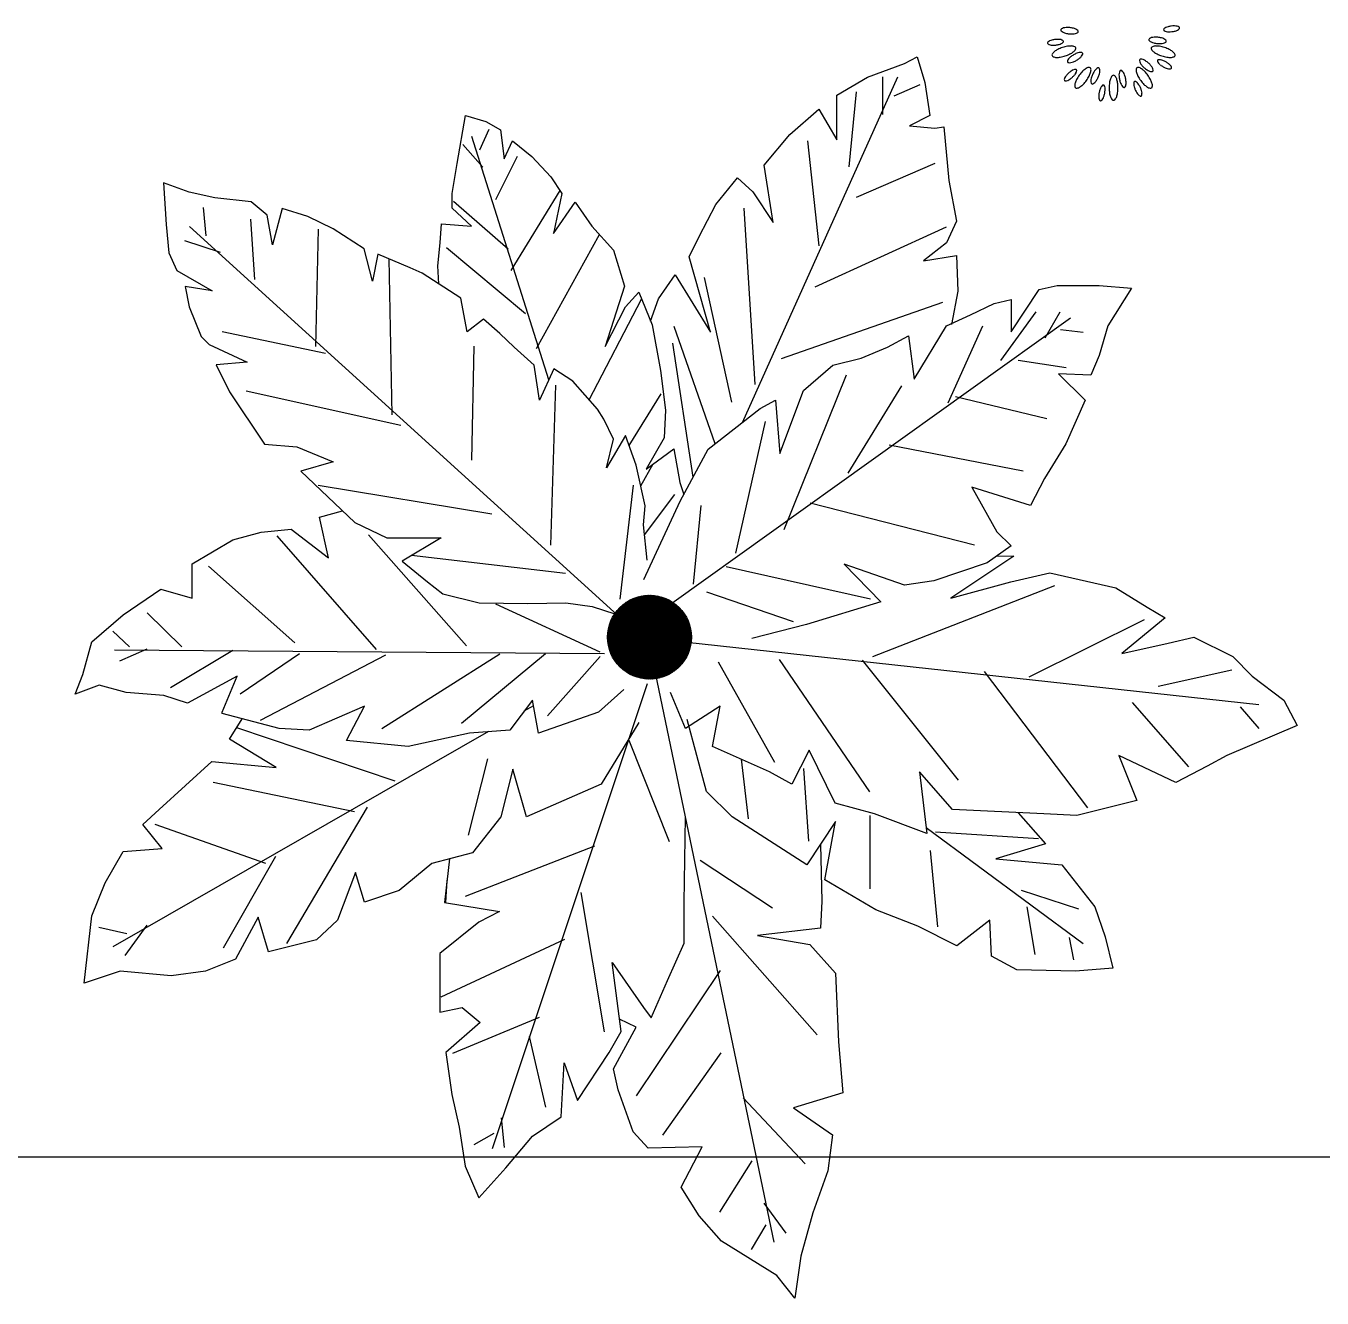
# Model space of a CAD drawing. Header units: millimetres. Extents: x 14385 to 129787, y 107826 to 186798.
# Drawn here: x 40601 to 43612, y 121920 to 124874 of the extents above; entities that cross this region are included whole.
import ezdxf

# ---------------------------------------------------------------- set-up
doc = ezdxf.new("R2010")
doc.units = ezdxf.units.MM
doc.header["$LTSCALE"] = 1000
doc.layers.add('FF-PLANTS', color=86, linetype='Continuous')

# ---------------------------------------------------------------- blocks, each defined once
blk = doc.blocks.new('A$C55C778ED')
at = {"color": 8}
for centre, radius, start, end in [((-176.7, -874.5), 2.95, 124.7883, 174.3357), ((-169.5, -884.9), 15.6, 103.7879, 124.7883), ((-165.6, -901), 32.2, 92.6586, 103.7879), ((-164.4, -926.2), 57.5, 84.3357, 92.6586), ((-164.4, -926.2), 57.5, 76.0129, 84.3357), ((-158.3, -901.7), 32.2, 64.8836, 76.0129), ((-151.2, -886.7), 15.6, 43.8832, 64.8836), ((61.9, -873.7), 2.69, 136.903, 186.4505), ((70.4, -881.6), 14.2, 115.9026, 136.903), ((77, -895.2), 29.4, 104.7733, 115.9026), ((82.9, -917.6), 52.5, 96.4505, 104.7733), ((82.9, -917.6), 52.5, 88.1276, 96.4505), ((83.7, -894.5), 29.4, 76.9983, 88.1276), ((87.1, -879.7), 14.2, 55.9979, 76.9983), ((85.1, -862.2), 14.2, 295.9026, 316.903), ((93.5, -870.1), 2.69, 6.4505, 55.9979), ((93.5, -870.1), 2.69, 316.903, 6.4505), ((-207.8, -904.8), 2.69, 136.903, 186.4505), ((-199.4, -912.7), 14.2, 115.9026, 136.903), ((-192.8, -926.3), 29.4, 104.7733, 115.9026), ((-186.9, -948.7), 52.5, 96.4505, 104.7733), ((-186.9, -948.7), 52.5, 88.1276, 96.4505), ((-186.1, -925.6), 29.4, 76.9983, 88.1276), ((-176.7, -874.5), 2.95, 174.3357, 223.8832), ((-182.7, -910.8), 14.2, 55.9979, 76.9983), ((-167.6, -865.7), 15.6, 223.8832, 244.8836), ((-184.7, -893.3), 14.2, 295.9026, 316.903), ((-176.2, -901.2), 2.69, 6.4505, 55.9979), ((-176.2, -901.2), 2.69, 316.903, 6.4505), ((-160.6, -850.7), 32.2, 244.8836, 256.0129), ((-154.5, -826.2), 57.5, 256.0129, 264.3357), ((-154.5, -826.2), 57.5, 264.3357, 272.6586), ((-153.3, -851.4), 32.2, 272.6586, 283.7879), ((-149.3, -867.6), 15.6, 283.7879, 304.7883), ((-142.1, -877.9), 2.95, 304.7883, 354.3357), ((-142.1, -877.9), 2.95, 354.3357, 43.8832), ((27.8, -897), 2.95, 124.7883, 174.3357), ((27.8, -897), 2.95, 174.3357, 223.8832), ((36.9, -888.2), 15.6, 223.8832, 244.8836), ((35, -907.4), 15.6, 103.7879, 124.7883), ((44, -873.2), 32.2, 244.8836, 256.0129), ((39, -923.5), 32.2, 92.6586, 103.7879), ((40.2, -948.7), 57.5, 84.3357, 92.6586), ((40.2, -948.7), 57.5, 76.0129, 84.3357), ((46.3, -924.2), 32.2, 64.8836, 76.0129), ((55.2, -890.1), 15.6, 283.7879, 304.7883), ((61.9, -873.7), 2.69, 186.4505, 235.9979), ((53.3, -909.2), 15.6, 43.8832, 64.8836), ((68.4, -864.1), 14.2, 235.9979, 256.9983), ((62.4, -900.4), 2.95, 304.7883, 354.3357), ((62.4, -900.4), 2.95, 354.3357, 43.8832), ((71.8, -849.3), 29.4, 256.9983, 268.1276), ((72.6, -826.2), 52.5, 268.1276, 276.4505), ((72.6, -826.2), 52.5, 276.4505, 284.7733), ((78.5, -848.6), 29.4, 284.7733, 295.9026), ((-207.8, -904.8), 2.69, 186.4505, 235.9979), ((-201.4, -895.2), 14.2, 235.9979, 256.9983), ((-198, -880.4), 29.4, 256.9983, 268.1276), ((-196.1, -932.6), 4.21, 148.4526, 198), ((-180.7, -942.1), 22.3, 127.4522, 148.4526), ((-197.2, -857.3), 52.5, 268.1276, 276.4505), ((-166.3, -960.9), 46, 116.3229, 127.4522), ((-197.2, -857.3), 52.5, 276.4505, 284.7733), ((-150.3, -993.3), 82.1, 108, 116.3229), ((-191.3, -879.7), 29.4, 284.7733, 295.9026), ((-150.3, -993.3), 82.1, 99.6771, 108), ((-194.7, -856.6), 82.1, 288, 296.3229), ((-156.4, -957.7), 46, 88.5478, 99.6771), ((-178.7, -889), 46, 296.3229, 307.4522), ((-121.1, -981.9), 57.5, 120.3357, 128.6586), ((-155.8, -933.9), 22.3, 67.5474, 88.5478), ((-164.3, -907.8), 22.3, 307.4522, 328.4526), ((-121.1, -981.9), 57.5, 112.0129, 120.3357), ((-148.9, -917.3), 4.21, 18, 67.5474), ((-148.9, -917.3), 4.21, 328.4526, 18), ((-130.6, -958.4), 32.2, 100.8836, 112.0129), ((-133.7, -942.1), 15.6, 79.8832, 100.8836), ((-143.4, -925.5), 15.6, 319.7879, 340.7883), ((-131.5, -929.7), 2.95, 30.3357, 79.8832), ((-131.5, -929.7), 2.95, 340.7883, 30.3357), ((34.6, -917.3), 4.21, 162, 211.5474), ((34.6, -917.3), 4.21, 112.4526, 162), ((50, -907.8), 22.3, 211.5474, 232.5478), ((41.5, -933.9), 22.3, 91.4522, 112.4526), ((50.1, -848.7), 57.5, 256.0129, 264.3357), ((64.4, -889), 46, 232.5478, 243.6771), ((42.1, -957.7), 46, 80.3229, 91.4522), ((80.4, -856.6), 82.1, 243.6771, 252), ((50.1, -848.7), 57.5, 264.3357, 272.6586), ((36, -993.3), 82.1, 72, 80.3229), ((51.3, -873.9), 32.2, 272.6586, 283.7879), ((36, -993.3), 82.1, 63.6771, 72), ((52, -960.9), 46, 52.5478, 63.6771), ((66.5, -942.1), 22.3, 31.5474, 52.5478), ((81.8, -932.6), 4.21, 342, 31.5474), ((-196.1, -932.6), 4.21, 198, 247.5474), ((-189.2, -915.9), 22.3, 247.5474, 268.5478), ((-188.6, -892.2), 46, 268.5478, 279.6771), ((-194.7, -856.6), 82.1, 279.6771, 288), ((-161.5, -947.3), 2.95, 160.7883, 210.3357), ((-149.6, -951.4), 15.6, 139.7879, 160.7883), ((-161.5, -947.3), 2.95, 210.3357, 259.8832), ((-159.3, -934.8), 15.6, 259.8832, 280.8836), ((-136.9, -962.1), 32.2, 128.6586, 139.7879), ((-162.4, -918.5), 32.2, 280.8836, 292.0129), ((-171.9, -895.1), 57.5, 292.0129, 300.3357), ((-171.9, -895.1), 57.5, 300.3357, 308.6586), ((-156.1, -914.8), 32.2, 308.6586, 319.7879), ((-109.6, -983), 22.3, 103.5474, 124.5478), ((-113.8, -965.5), 4.21, 54, 103.5474), ((-113.8, -965.5), 4.21, 4.4526, 54), ((-87, -976.7), 15.6, 115.8832, 136.8836), ((-92.5, -965.3), 2.95, 66.3357, 115.8832), ((-92.5, -965.3), 2.95, 16.7883, 66.3357), ((-0.4, -965.5), 4.21, 126, 175.5474), ((-0.4, -965.5), 4.21, 76.4526, 126), ((-4.7, -983), 22.3, 55.4522, 76.4526), ((6, -945.1), 2.95, 138.3357, 187.8832), ((18.5, -943.4), 15.6, 187.8832, 208.8836), ((6, -945.1), 2.95, 88.7883, 138.3357), ((33, -935.4), 32.2, 208.8836, 220.0129), ((5.7, -957.8), 15.6, 67.7879, 88.7883), ((52.4, -919.1), 57.5, 220.0129, 228.3357), ((-0.5, -973.1), 32.2, 56.6586, 67.7879), ((52.4, -919.1), 57.5, 228.3357, 236.6586), ((-14.4, -994.2), 57.5, 48.3357, 56.6586), ((-14.4, -994.2), 57.5, 40.0129, 48.3357), ((4.9, -978), 32.2, 28.8836, 40.0129), ((19.5, -970), 15.6, 7.8832, 28.8836), ((47.3, -946.3), 2.69, 150.4505, 199.9979), ((58.2, -942.4), 14.2, 199.9979, 220.9983), ((47.3, -946.3), 2.69, 100.903, 150.4505), ((49.5, -957.7), 14.2, 79.9026, 100.903), ((69.6, -932.4), 29.4, 220.9983, 232.1276), ((83.8, -914.2), 52.5, 232.1276, 240.4505), ((46.8, -972.6), 29.4, 68.7733, 79.9026), ((80.4, -856.6), 82.1, 252, 260.3229), ((38.5, -994.2), 52.5, 60.4505, 68.7733), ((83.8, -914.2), 52.5, 240.4505, 248.7733), ((38.5, -994.2), 52.5, 52.1276, 60.4505), ((75.4, -935.7), 29.4, 248.7733, 259.9026), ((74.3, -892.2), 46, 260.3229, 271.4522), ((52.6, -975.9), 29.4, 40.9983, 52.1276), ((64.1, -966), 14.2, 19.9979, 40.9983), ((74.9, -915.9), 22.3, 271.4522, 292.4526), ((74.9, -962), 2.69, 280.903, 330.4505), ((74.9, -962), 2.69, 330.4505, 19.9979), ((81.8, -932.6), 4.21, 292.4526, 342), ((-157.4, -991.5), 14.2, 151.9026, 172.903), ((-168.9, -990.1), 2.69, 172.903, 222.4505), ((-168.9, -990.1), 2.69, 222.4505, 271.9979), ((-144, -998.6), 29.4, 140.7733, 151.9026), ((-169.3, -978.5), 14.2, 271.9979, 292.9983), ((-126.1, -1013.3), 52.5, 132.4505, 140.7733), ((-175.2, -964.5), 29.4, 292.9983, 304.1276), ((-126.1, -1013.3), 52.5, 124.1276, 132.4505), ((-188.2, -945.4), 52.5, 304.1276, 312.4505), ((-139.1, -994.1), 29.4, 112.9983, 124.1276), ((-188.2, -945.4), 52.5, 312.4505, 320.7733), ((-145, -980.1), 14.2, 91.9979, 112.9983), ((-170.2, -960), 29.4, 320.7733, 331.9026), ((-102.3, -1011), 46, 152.3229, 163.4522), ((-145.4, -968.6), 2.69, 42.4505, 91.9979), ((-156.9, -967.2), 14.2, 331.9026, 352.903), ((-145.4, -968.6), 2.69, 352.903, 42.4505), ((-70.3, -1027.8), 82.1, 144, 152.3229), ((-70.3, -1027.8), 82.1, 135.6771, 144), ((-96.2, -1002.6), 46, 124.5478, 135.6771), ((-186.5, -943.4), 82.1, 315.6771, 324), ((-186.5, -943.4), 82.1, 324, 332.3229), ((-154.6, -960.1), 46, 332.3229, 343.4522), ((-131.8, -966.9), 22.3, 343.4522, 4.4526), ((-77.8, -994.8), 32.2, 164.6586, 175.7879), ((-94.3, -993.5), 15.6, 175.7879, 196.7883), ((-53.4, -1001.4), 57.5, 156.3357, 164.6586), ((-53.4, -1001.4), 57.5, 148.0129, 156.3357), ((-74.8, -988), 32.2, 136.8836, 148.0129), ((-124.1, -974.5), 32.2, 316.8836, 328.0129), ((-145.5, -961.1), 57.5, 328.0129, 336.3357), ((-145.5, -961.1), 57.5, 336.3357, 344.6586), ((-121.1, -967.8), 32.2, 344.6586, 355.7879), ((-104.6, -969), 15.6, 355.7879, 16.7883), ((-21.1, -1003.5), 46, 160.5478, 171.6771), ((-43.4, -995.6), 22.3, 139.5474, 160.5478), ((-57.1, -983.9), 4.21, 90, 139.5474), ((-57.1, -983.9), 4.21, 40.4526, 90), ((-70.9, -995.6), 22.3, 19.4522, 40.4526), ((-93.2, -1003.5), 46, 8.3229, 19.4522), ((-12.3, -979.2), 32.2, 172.8836, 184.0129), ((12.9, -977.5), 57.5, 184.0129, 192.3357), ((-28.8, -977.2), 15.6, 151.8832, 172.8836), ((12.9, -977.5), 57.5, 192.3357, 200.6586), ((-39.9, -971.2), 2.95, 102.3357, 151.8832), ((-39.9, -971.2), 2.95, 52.7883, 102.3357), ((-47.6, -981.3), 15.6, 31.7879, 52.7883), ((-61.7, -990), 32.2, 20.6586, 31.7879), ((-85.4, -999), 57.5, 12.3357, 20.6586), ((-85.4, -999), 57.5, 4.0129, 12.3357), ((17.5, -966.9), 22.3, 175.5474, 196.5478), ((40.3, -960.1), 46, 196.5478, 207.6771), ((72.3, -943.4), 82.1, 207.6771, 216), ((72.3, -943.4), 82.1, 216, 224.3229), ((-18.1, -1002.6), 46, 44.3229, 55.4522), ((-44, -1027.8), 82.1, 36, 44.3229), ((38.5, -940.2), 32.2, 236.6586, 247.7879), ((-44, -1027.8), 82.1, 27.6771, 36), ((32.2, -955.6), 15.6, 247.7879, 268.7883), ((-12, -1011), 46, 16.5478, 27.6771), ((32, -968.2), 2.95, 268.7883, 318.3357), ((32, -968.2), 2.95, 318.3357, 7.8832), ((72.8, -950.7), 14.2, 259.9026, 280.903), ((-125, -1004.3), 22.3, 163.4522, 184.4526), ((-143, -1005.7), 4.21, 184.4526, 234), ((-143, -1005.7), 4.21, 234, 283.5474), ((-147.3, -988.1), 22.3, 283.5474, 304.5478), ((-160.7, -968.6), 46, 304.5478, 315.6771), ((-106.4, -997.2), 2.95, 196.7883, 246.3357), ((-106.4, -997.2), 2.95, 246.3357, 295.8832), ((-111.9, -985.8), 15.6, 295.8832, 316.8836), ((-39, -1029.8), 52.5, 168.4505, 176.7733), ((-39, -1029.8), 52.5, 160.1276, 168.4505), ((-60.7, -1021.9), 29.4, 148.9983, 160.1276), ((-73.7, -1014.1), 14.2, 127.9979, 148.9983), ((-80.9, -1005), 2.69, 78.4505, 127.9979), ((-80.9, -1005), 2.69, 28.903, 78.4505), ((-129.1, -1011.4), 52.5, 340.1276, 348.4505), ((-91, -1010.6), 14.2, 7.9026, 28.903), ((-129.1, -1011.4), 52.5, 348.4505, 356.7733), ((-106, -1012.7), 29.4, 356.7733, 7.9026), ((14.7, -1008.8), 82.1, 171.6771, 180), ((14.7, -1008.8), 82.1, 180, 188.3229), ((-21.1, -1014), 46, 188.3229, 199.4522), ((-93.2, -1014), 46, 340.5478, 351.6771), ((-129, -1008.8), 82.1, 0, 8.3229), ((-129, -1008.8), 82.1, 351.6771, 0), ((-10.8, -986.4), 32.2, 200.6586, 211.7879), ((-24.9, -995.1), 15.6, 211.7879, 232.7883), ((-32.5, -1005.2), 2.95, 232.7883, 282.3357), ((-32.5, -1005.2), 2.95, 282.3357, 331.8832), ((-43.7, -999.2), 15.6, 331.8832, 352.8836), ((-60.1, -997.2), 32.2, 352.8836, 4.0129), ((3.9, -999.7), 14.2, 163.9979, 184.9983), ((19, -998.3), 29.4, 184.9983, 196.1276), ((-7.2, -996.5), 2.69, 114.4505, 163.9979), ((41.2, -991.9), 52.5, 196.1276, 204.4505), ((-7.2, -996.5), 2.69, 64.903, 114.4505), ((41.2, -991.9), 52.5, 204.4505, 212.7733), ((-12.1, -1006.9), 14.2, 43.9026, 64.903), ((21.7, -1004.4), 29.4, 212.7733, 223.9026), ((-23.1, -1017.5), 29.4, 32.7733, 43.9026), ((-42.5, -1030), 52.5, 24.4505, 32.7733), ((-42.5, -1030), 52.5, 16.1276, 24.4505), ((-20.3, -1023.5), 29.4, 4.9983, 16.1276), ((-5.2, -1022.2), 14.2, 343.9979, 4.9983), ((46.4, -968.6), 46, 224.3229, 235.4522), ((33, -988.1), 22.3, 235.4522, 256.4526), ((28.7, -1005.7), 4.21, 256.4526, 306), ((28.7, -1005.7), 4.21, 306, 355.5474), ((10.8, -1004.3), 22.3, 355.5474, 16.5478), ((-62.1, -1028.5), 29.4, 176.7733, 187.9026), ((-77.1, -1030.5), 14.2, 187.9026, 208.903), ((-87.2, -1036.1), 2.69, 208.903, 258.4505), ((-87.2, -1036.1), 2.69, 258.4505, 307.9979), ((-94.3, -1027), 14.2, 307.9979, 328.9983), ((-107.3, -1019.2), 29.4, 328.9983, 340.1276), ((-43.4, -1021.9), 22.3, 199.4522, 220.4526), ((-57.1, -1033.6), 4.21, 220.4526, 270), ((-57.1, -1033.6), 4.21, 270, 319.5474), ((-70.9, -1021.9), 22.3, 319.5474, 340.5478), ((10.8, -1014.9), 14.2, 223.9026, 244.903), ((5.9, -1025.4), 2.69, 244.903, 294.4505), ((5.9, -1025.4), 2.69, 294.4505, 343.9979)]:
    blk.add_arc(centre, radius, start, end, dxfattribs=at)
blk = doc.blocks.new('*X457')
at = {"color": 0}
for p, q in [((-66.0861, -112.7145), (-65.9668, -112.5952)), ((-66.0861, -112.7128), (-65.9686, -112.5952)), ((-66.0861, -112.711), (-65.9704, -112.5952)), ((-66.0861, -112.7092), (-65.9721, -112.5952)), ((-66.0861, -112.7162), (-65.9651, -112.5953)), ((-66.0861, -112.7074), (-65.974, -112.5953)), ((-66.086, -112.7179), (-65.9634, -112.5953)), ((-66.086, -112.7055), (-65.9758, -112.5954)), ((-66.0859, -112.7196), (-65.9618, -112.5954)), ((-66.0858, -112.7036), (-65.9777, -112.5955)), ((-66.0858, -112.7212), (-65.9601, -112.5956)), ((-66.0857, -112.7017), (-65.9796, -112.5957)), ((-66.0856, -112.7229), (-65.9585, -112.5957)), ((-66.0855, -112.6997), (-65.9816, -112.5958)), ((-66.0855, -112.7245), (-65.9569, -112.5959)), ((-66.0853, -112.7261), (-65.9553, -112.596)), ((-66.0853, -112.6978), (-65.9836, -112.5961)), ((-66.0851, -112.7276), (-65.9537, -112.5962)), ((-66.085, -112.6957), (-65.9856, -112.5963)), ((-66.0849, -112.7292), (-65.9522, -112.5965)), ((-66.0847, -112.6936), (-65.9877, -112.5967)), ((-66.0846, -112.7307), (-65.9506, -112.5967)), ((-66.0844, -112.7322), (-65.9491, -112.597)), ((-66.0843, -112.6915), (-65.9898, -112.597)), ((-66.0841, -112.7337), (-65.9476, -112.5972)), ((-66.0839, -112.6893), (-65.992, -112.5974)), ((-66.0838, -112.7352), (-65.9461, -112.5975)), ((-66.0835, -112.7367), (-65.9447, -112.5978)), ((-66.0835, -112.6871), (-65.9943, -112.5979)), ((-66.0832, -112.7381), (-65.9432, -112.5981)), ((-66.0829, -112.6848), (-65.9965, -112.5984)), ((-66.0829, -112.7395), (-65.9418, -112.5985)), ((-66.0825, -112.741), (-65.9404, -112.5988)), ((-66.0823, -112.6824), (-65.9989, -112.599)), ((-66.0821, -112.7424), (-65.939, -112.5992)), ((-66.0818, -112.7437), (-65.9376, -112.5996)), ((-66.0817, -112.68), (-66.0013, -112.5997)), ((-66.0814, -112.7451), (-65.9362, -112.6)), ((-66.081, -112.7465), (-65.9349, -112.6004)), ((-66.0809, -112.6775), (-66.0039, -112.6004)), ((-66.0805, -112.7478), (-65.9335, -112.6008)), ((-66.0801, -112.7491), (-65.9322, -112.6013)), ((-66.0801, -112.6749), (-66.0065, -112.6013)), ((-66.0796, -112.7505), (-65.9309, -112.6017)), ((-66.0792, -112.7518), (-65.9296, -112.6022)), ((-66.0791, -112.6722), (-66.0092, -112.6022)), ((-66.0787, -112.7531), (-65.9283, -112.6026)), ((-66.0782, -112.7543), (-65.927, -112.6031)), ((-66.0781, -112.6693), (-66.012, -112.6033)), ((-66.0777, -112.7556), (-65.9257, -112.6036)), ((-66.0772, -112.7569), (-65.9245, -112.6041)), ((-66.0768, -112.6663), (-66.015, -112.6045)), ((-66.0767, -112.7581), (-65.9232, -112.6047)), ((-66.0761, -112.7593), (-65.922, -112.6052)), ((-66.0756, -112.7606), (-65.9208, -112.6058)), ((-66.0754, -112.6632), (-66.0182, -112.6059)), ((-66.075, -112.7618), (-65.9196, -112.6063)), ((-66.0745, -112.763), (-65.9184, -112.6069)), ((-66.0739, -112.7641), (-65.9172, -112.6075)), ((-66.0738, -112.6598), (-66.0216, -112.6075)), ((-66.0733, -112.7653), (-65.916, -112.6081)), ((-66.0727, -112.7665), (-65.9149, -112.6087)), ((-66.0721, -112.7676), (-65.9137, -112.6093)), ((-66.0719, -112.6561), (-66.0253, -112.6095)), ((-66.0714, -112.7688), (-65.9126, -112.6099)), ((-66.0708, -112.7699), (-65.9114, -112.6105)), ((-66.0702, -112.771), (-65.9103, -112.6112)), ((-66.0695, -112.7721), (-65.9092, -112.6118)), ((-66.0695, -112.6519), (-66.0294, -112.6118)), ((-66.0688, -112.7732), (-65.9081, -112.6125)), ((-66.0682, -112.7743), (-65.907, -112.6132)), ((-66.0675, -112.7754), (-65.9059, -112.6139)), ((-66.0668, -112.7765), (-65.9049, -112.6146)), ((-66.0664, -112.6471), (-66.0342, -112.6149)), ((-66.0661, -112.7775), (-65.9038, -112.6153)), ((-66.0653, -112.7786), (-65.9028, -112.616)), ((-66.0646, -112.7796), (-65.9017, -112.6167)), ((-66.0639, -112.7807), (-65.9007, -112.6175)), ((-66.0631, -112.7817), (-65.8997, -112.6182)), ((-66.0624, -112.7827), (-65.8987, -112.619)), ((-66.062, -112.6409), (-66.0405, -112.6194)), ((-66.0616, -112.7837), (-65.8977, -112.6197)), ((-66.0608, -112.7847), (-65.8967, -112.6205)), ((-66.06, -112.7857), (-65.8957, -112.6213)), ((-66.0592, -112.7866), (-65.8947, -112.6221)), ((-66.0584, -112.7876), (-65.8938, -112.6229)), ((-66.0576, -112.7885), (-65.8928, -112.6237)), ((-66.0568, -112.7895), (-65.8919, -112.6246)), ((-66.056, -112.7904), (-65.8909, -112.6254)), ((-66.0551, -112.7913), (-65.89, -112.6262)), ((-66.0543, -112.7923), (-65.8891, -112.6271)), ((-66.0534, -112.7932), (-65.8882, -112.628)), ((-66.0525, -112.7941), (-65.8873, -112.6288)), ((-66.0516, -112.7949), (-65.8864, -112.6297)), ((-66.0508, -112.7958), (-65.8855, -112.6306)), ((-66.0499, -112.7967), (-65.8847, -112.6315)), ((-66.0489, -112.7975), (-65.8838, -112.6324)), ((-66.048, -112.7984), (-65.883, -112.6333)), ((-66.0471, -112.7992), (-65.8821, -112.6343)), ((-66.0462, -112.8001), (-65.8813, -112.6352)), ((-66.0452, -112.8009), (-65.8805, -112.6361)), ((-66.0442, -112.8017), (-65.8797, -112.6371)), ((-66.0433, -112.8025), (-65.8789, -112.6381)), ((-66.0423, -112.8033), (-65.8781, -112.6391)), ((-66.0413, -112.8041), (-65.8773, -112.64)), ((-66.0403, -112.8048), (-65.8765, -112.641)), ((-66.0393, -112.8056), (-65.8758, -112.642)), ((-66.0383, -112.8063), (-65.875, -112.6431)), ((-66.0373, -112.8071), (-65.8743, -112.6441)), ((-66.0362, -112.8078), (-65.8735, -112.6451)), ((-66.0352, -112.8085), (-65.8728, -112.6462)), ((-66.0341, -112.8092), (-65.8721, -112.6472)), ((-66.0331, -112.8099), (-65.8714, -112.6483)), ((-66.032, -112.8106), (-65.8707, -112.6494)), ((-66.0309, -112.8113), (-65.87, -112.6504)), ((-66.0298, -112.812), (-65.8694, -112.6515)), ((-66.0287, -112.8127), (-65.8687, -112.6526)), ((-66.0276, -112.8133), (-65.868, -112.6538)), ((-66.0265, -112.8139), (-65.8674, -112.6549)), ((-66.0253, -112.8146), (-65.8668, -112.656)), ((-66.0242, -112.8152), (-65.8662, -112.6572)), ((-66.023, -112.8158), (-65.8655, -112.6583)), ((-66.0218, -112.8164), (-65.865, -112.6595)), ((-66.0207, -112.817), (-65.8644, -112.6607)), ((-66.0195, -112.8176), (-65.8638, -112.6619)), ((-66.0183, -112.8181), (-65.8632, -112.6631)), ((-66.017, -112.8187), (-65.8627, -112.6643)), ((-66.0158, -112.8192), (-65.8621, -112.6655)), ((-66.0146, -112.8197), (-65.8616, -112.6668)), ((-66.0133, -112.8203), (-65.8611, -112.668)), ((-66.0121, -112.8208), (-65.8606, -112.6693)), ((-66.0108, -112.8213), (-65.8601, -112.6706)), ((-66.0095, -112.8217), (-65.8596, -112.6718)), ((-66.0082, -112.8222), (-65.8591, -112.6731)), ((-66.0069, -112.8227), (-65.8587, -112.6745)), ((-66.0056, -112.8231), (-65.8582, -112.6758)), ((-66.0042, -112.8235), (-65.8578, -112.6771)), ((-66.0029, -112.8239), (-65.8574, -112.6785)), ((-66.0015, -112.8244), (-65.857, -112.6798)), ((-66.0001, -112.8247), (-65.8566, -112.6812)), ((-65.9987, -112.8251), (-65.8562, -112.6826)), ((-65.9973, -112.8255), (-65.8559, -112.684)), ((-65.9959, -112.8258), (-65.8555, -112.6855)), ((-65.9945, -112.8261), (-65.8552, -112.6869)), ((-65.993, -112.8264), (-65.8549, -112.6884)), ((-65.9915, -112.8267), (-65.8546, -112.6898)), ((-65.99, -112.827), (-65.8543, -112.6913)), ((-65.9885, -112.8273), (-65.8541, -112.6928)), ((-65.987, -112.8275), (-65.8538, -112.6943)), ((-65.9855, -112.8278), (-65.8536, -112.6959)), ((-65.9839, -112.828), (-65.8534, -112.6974)), ((-65.9823, -112.8281), (-65.8532, -112.699)), ((-65.9807, -112.8283), (-65.853, -112.7006)), ((-65.9791, -112.8285), (-65.8529, -112.7022)), ((-65.9775, -112.8286), (-65.8528, -112.7039)), ((-65.9758, -112.8287), (-65.8527, -112.7056)), ((-65.9741, -112.8288), (-65.8526, -112.7072)), ((-65.9724, -112.8288), (-65.8525, -112.7089)), ((-65.9707, -112.8289), (-65.8525, -112.7107)), ((-65.9689, -112.8289), (-65.8525, -112.7124)), ((-65.9671, -112.8289), (-65.8525, -112.7142)), ((-65.9653, -112.8288), (-65.8525, -112.716)), ((-65.9635, -112.8287), (-65.8526, -112.7179)), ((-65.9616, -112.8286), (-65.8527, -112.7198)), ((-65.9597, -112.8285), (-65.8529, -112.7217)), ((-65.9577, -112.8283), (-65.8531, -112.7236)), ((-65.9557, -112.8281), (-65.8533, -112.7256)), ((-65.9537, -112.8278), (-65.8535, -112.7276)), ((-65.9517, -112.8275), (-65.8538, -112.7297)), ((-65.9495, -112.8272), (-65.8542, -112.7318)), ((-65.9474, -112.8268), (-65.8546, -112.734)), ((-65.9452, -112.8264), (-65.855, -112.7362)), ((-65.9429, -112.8258), (-65.8555, -112.7384)), ((-65.9406, -112.8253), (-65.8561, -112.7408)), ((-65.9382, -112.8246), (-65.8567, -112.7432)), ((-65.9357, -112.8239), (-65.8574, -112.7457)), ((-65.9331, -112.8231), (-65.8582, -112.7482)), ((-65.9304, -112.8222), (-65.8591, -112.7509)), ((-65.9276, -112.8212), (-65.8602, -112.7537)), ((-65.9247, -112.82), (-65.8613, -112.7567)), ((-65.9216, -112.8187), (-65.8627, -112.7598)), ((-65.9183, -112.8171), (-65.8642, -112.7631)), ((-65.9147, -112.8153), (-65.866, -112.7667)), ((-65.9107, -112.8131), (-65.8682, -112.7706)), ((-65.9062, -112.8104), (-65.871, -112.7752)), ((-65.9006, -112.8065), (-65.8748, -112.7807)), ((-65.8915, -112.7992), (-65.8822, -112.7899))]:
    blk.add_line(p, q, dxfattribs=at)
blk = doc.blocks.new('T1')
at = {"color": 0, "linetype": 'ByBlock'}
for p, q in [((5141.6, 224), (5322.2, 625.4)), ((5304.7, 581.8), (5304.7, 625.4)), ((5265.5, 520.9), (5274.3, 608)), ((5317.8, 603.6), (5348.3, 616.7)), ((4836.5, 540.8), (4847.7, 564.8)), ((4840.3, 520.8), (4817.1, 546.8)), ((4916.9, 273.6), (4827.5, 556.1)), ((5230.7, 429.4), (5217.6, 551.4)), ((4855.4, 483), (4880.5, 533.4)), ((5274.3, 486), (5365.7, 525.2)), ((4873, 400.5), (4930.1, 493.6)), ((4518.7, 440.8), (4515.7, 473.8)), ((4869.5, 425.4), (4806, 480.8)), ((5156.6, 268.3), (5143.6, 473)), ((4575.5, 390.2), (4570.8, 460.4)), ((5026.2, -26.4), (4499.3, 451.6)), ((4646.3, 312.3), (4649.4, 448.7)), ((4902.4, 310.1), (4975.8, 442.4)), ((5226.3, 381.5), (5378.8, 451.2)), ((4535.3, 421.6), (4493.9, 435.1)), ((4889.9, 350.2), (4798, 427)), ((4735, 233), (4731.2, 414.1)), ((4963.6, 250.5), (5024.6, 367.5)), ((5187.1, 298.4), (5374.4, 363.7)), ((5441.7, 296.1), (5482.8, 352.8)), ((5493.4, 322.5), (5510.9, 352.6)), ((5059.9, 14.5), (5522.9, 345.5)), ((5109.9, 199.2), (5062.5, 335.6)), ((5380.8, 246.9), (5420.9, 336.5)), ((5511.2, 332.2), (5537.5, 329)), ((4657.4, 304.1), (4537.4, 329.3)), ((5084.5, 160.6), (5060.8, 316.2)), ((5462, 296.4), (5517.7, 288.1)), ((5190.3, 99.8), (5262.6, 279.4)), ((4744.8, 220.7), (4565.4, 260.7)), ((4919.3, 81.6), (4924.8, 267.6)), ((5010, 197.3), (5047.5, 257.5)), ((5264.7, 165.3), (5326.8, 266.8)), ((5389.1, 254.2), (5495.2, 228.7)), ((5133.9, 72.2), (5168.5, 225.4)), ((5312.1, 198.2), (5467.9, 168)), ((5023.7, 150.5), (5038.1, 176.1)), ((4850.5, 117.6), (4648.9, 151.1)), ((4999.7, 18.8), (5015.2, 151.2)), ((5027.9, 93.7), (5063.2, 140.7)), ((5084.8, 36.3), (5093.7, 127.9)), ((5220.4, 130.7), (5411.2, 82)), ((4716.5, -39.5), (4601.3, 92.5)), ((4821.3, -35.2), (4707.4, 93.6)), ((4936.1, 48.6), (4757.4, 69.6)), ((4621.8, -31.7), (4521.6, 57.4)), ((5122.8, 56.8), (5290.6, 19.5)), ((5293.2, -47.7), (5504.5, 34.7)), ((5099.8, 27.6), (5200.7, -7)), ((4490.5, -36.3), (4450.3, 3.1)), ((4976.5, -42.5), (4855.4, 13.1)), ((5474.8, -71.2), (5608.9, -4.7)), ((4429.7, -36.4), (4410.3, -18.3)), ((5034.5, -26.4), (5741.7, -103.5)), ((4981.5, -44.6), (4412.3, -40.3)), ((4449.8, -39), (4418, -53)), ((4549.6, -40.7), (4477.3, -84)), ((4627.4, -44.5), (4558.3, -91.3)), ((4859.8, -44.9), (4723, -131.8)), ((4912.8, -44.4), (4815.3, -125.4)), ((5032.9, -31.3), (5178.1, -727.8)), ((4727.1, -46.2), (4581.5, -121.8)), ((4976.4, -47.7), (4915.4, -116.5)), ((5113.7, -54), (5178.9, -170.3)), ((5184.4, -51), (5289.3, -204.7)), ((5280.8, -51.8), (5392.3, -191.1)), ((5422.5, -65.2), (5542.5, -223.2)), ((5624.8, -82), (5710.3, -63.3)), ((5031.2, -79.4), (4851.2, -619.4)), ((4899, -105), (4887.9, -111.3)), ((5594.4, -101), (5659.9, -175.9)), ((5719.7, -106.1), (5741.5, -131.1)), ((4846.8, -134.9), (4410.3, -384.7)), ((4738.4, -192.5), (4554.3, -130.3)), ((5009.8, -144.6), (5056.7, -262.4)), ((5140.4, -167), (5148.4, -236.1)), ((5212.5, -177.8), (5218.6, -262.2)), ((4691, -228), (4526.9, -193.9)), ((4705.7, -222.6), (4612.3, -380.8)), ((4588.2, -287.9), (4459.5, -242.8)), ((5355.2, -246.3), (5537.6, -380.9)), ((5366.1, -251.1), (5485.6, -259.1)), ((4969.7, -267.7), (4819.6, -326.3)), ((4599.4, -279.9), (4538.4, -386.2)), ((5092.6, -284), (5176.6, -339.6)), ((5359.7, -272.8), (5368.4, -361.5)), ((4954.2, -321.8), (4981.1, -483.7)), ((5465.5, -319), (5532.1, -340.5)), ((5472, -338.2), (5481.4, -393.7)), ((4450, -359.7), (4424.4, -394.9)), ((5107, -349.1), (5228.6, -486.8)), ((4426.6, -369.6), (4394.2, -362.3)), ((4935.2, -376.3), (4791.3, -443.4)), ((5521.3, -373.8), (5526.4, -399.9)), ((5115.9, -412.4), (5018.2, -557.9)), ((4905.8, -466.8), (4805, -508.5)), ((4894, -489), (4912.9, -571.1)), ((5142.4, -560), (5214.4, -636.8)), ((4861.6, -583.3), (4865.1, -618)), ((4852.9, -601.7), (4829.7, -614.6)), ((5152.6, -633.3), (5115.1, -692.9)), ((5166.6, -682.3), (5192.2, -717.5)), ((5168.8, -707.6), (5151.9, -736.1))]:
    blk.add_line(p, q, dxfattribs=at)
for p, q in [((5097.3, 392.6), (5129.2, 247.7)), ((4829.7, 312.9), (4827.2, 180.5)), ((4845.7, -166.3), (4823, -255)), ((5289.9, -317.4), (5289.9, -232.2)), ((4797.1, -333.5), (4798.8, -307.4)), ((5049.3, -603.6), (5117.2, -507.9))]:
    blk.add_line(p, q)
for points in [[(5035.1, 341.9), (5044.2, 367.7), (5063.4, 395.8), (5104.8, 329.2), (5079.7, 416.5), (5091.5, 440.1), (5110.8, 477.1), (5135.9, 508.2), (5153.7, 491.9), (5177.4, 456.4), (5167, 523), (5196.6, 558.4), (5230.6, 588), (5251.4, 552.5), (5251.4, 604.3), (5286.9, 625), (5329.8, 641.2), (5344.6, 648.6), (5353.5, 619.1), (5359.4, 580.6), (5335.7, 568.8), (5365.3, 565.8), (5375.7, 567.3), (5381.6, 505.2), (5390.5, 457.9), (5378.6, 432.7), (5352, 412), (5390.5, 418), (5391.9, 376.6), (5384.5, 338.1), (5384.5, 338.1)], [(4789.2, 385), (4787.9, 406.1), (4790.7, 432.6), (4792.1, 455), (4827, 452.2), (4804.7, 473.2), (4804.7, 489.9), (4810.3, 524.9), (4820.1, 580.7), (4843.8, 573.8), (4860.6, 564), (4864.8, 530.4), (4874.6, 551.4), (4897, 533.2), (4919.3, 509.5), (4931.9, 489.9), (4922.1, 443.8), (4947.3, 480.1), (4966.9, 452.2), (4992.1, 424.3), (5004.6, 382.3), (4982.3, 312.5), (5006, 358.6), (5021.4, 375.4), (5036.8, 337.6), (5046.6, 284.5), (5052.2, 238.4), (5050.8, 206.3), (5029.8, 170), (5062, 193.7), (5069, 154.6), (5073.6, 140.6)], [(5030.9, 64.3), (5026.7, 105.2), (5028.8, 127.2), (5018.4, 174.4), (5005.8, 209), (4983.7, 171.3), (4992.1, 204.8), (4980.6, 227.9), (4973.2, 239.5), (4944.9, 272), (4922.8, 286.6), (4906, 249.9), (4899.7, 290.8), (4876.7, 311.8), (4859.9, 327.5), (4841, 344.3), (4822.1, 329.6), (4814.7, 368.4), (4769.9, 397.6), (4755.8, 403.8), (4718.2, 419.5), (4711.9, 388.2), (4702.5, 425.8), (4666.5, 449.2), (4636.8, 463.3), (4607, 472.7), (4596, 430.4), (4589.8, 464.9), (4571, 480.5), (4528.7, 485.2), (4499, 491.5), (4469.2, 502.4), (4472.3, 453.9), (4475.5, 421.1), (4484.9, 400.7), (4525.6, 377.2), (4494.3, 381.9), (4499, 358.5), (4513, 324.1), (4522.4, 314.7), (4566.3, 294.3), (4530.3, 291.2), (4545.9, 259.9), (4586.6, 198.9), (4624.2, 195.8), (4666.5, 178.5), (4628.9, 167.6), (4691.6, 108.1), (4728.7, 90.3), (4791.7, 90.3), (4746.6, 63.1), (4776, 38.9), (4793.8, 25.3), (4835.8, 14.8), (4892.5, 13.8), (4936.6, 14.8), (4967, 10.6), (4993.4, 1.8)], [(5027.1, 41.7), (5069.5, 132.8), (5102, 193), (5162.3, 240.2), (5180.2, 249.9), (5185.1, 188.1), (5212.7, 261.3), (5246.9, 290.6), (5279.5, 298.7), (5310.4, 311.8), (5334.8, 324.8), (5341.3, 274.3), (5378.8, 336.2), (5406.5, 349.2), (5434.1, 362.2), (5453.7, 367.1), (5453.7, 329.6), (5486.2, 378.4), (5507.4, 383.3), (5556.2, 383.3), (5593.7, 380.1), (5566, 336.2), (5556.2, 302), (5546.5, 279.2), (5509, 280.8), (5539.9, 249.9), (5517.2, 199.5), (5492.7, 158.9), (5476.5, 127.9), (5408.1, 149.1), (5437.4, 97), (5453.7, 80.8), (5426, 61.3), (5364.1, 40.1), (5329.9, 35.2), (5259.9, 59.6), (5302.3, 15.7), (5216, -10.3), (5152.5, -26.6)], [(5004, -86.1), (4974.4, -112.2), (4904.7, -136.5), (4897.8, -98.2), (4871.6, -133), (4824.6, -136.5), (4753.3, -152.2), (4681.9, -145.2), (4702.8, -105.2), (4638.3, -133), (4603.5, -131.3), (4537.4, -113.9), (4537.4, -112.2), (4554.8, -70.4), (4497.3, -101.7), (4469.5, -93), (4425.9, -89.5), (4394.6, -80.8), (4366.8, -91.3), (4375.5, -68.7), (4385.9, -30.4), (4422.5, 0.9), (4466, 30.5), (4502.6, 20), (4502.6, 60.1), (4549.6, 87.9), (4582.6, 96.6), (4617.5, 100.1), (4661, 67), (4650.5, 114), (4677.3, 121.6)], [(5437.3, 69.2), (5457, 68.8), (5383.9, 20.1), (5453.5, 39.2), (5498.8, 49.6), (5575.4, 32.2), (5611.9, 9.6), (5632.8, -2.6), (5582.3, -44.3), (5636.3, -32.1), (5665.9, -25.2), (5711.2, -47.8), (5733.8, -70.4), (5770.4, -98.2), (5786, -127.8), (5704.2, -162.6), (5681.6, -174.8), (5645, -193.9), (5578.9, -162.6), (5599.8, -214.8), (5530.1, -232.2), (5491.8, -230.4), (5385.6, -225.2), (5347.3, -181.7), (5356, -253.1), (5295.1, -230.4), (5249.4, -218.1), (5219.3, -156.3), (5199, -195.8), (5173.2, -181.7), (5107.1, -152.2), (5115.8, -105.2), (5075.7, -131.3), (5058.3, -89.5)], [(5021.4, -124.3), (4977.8, -195.7), (4890.8, -233.9), (4875.1, -178.3), (4861.2, -233.9), (4828.1, -275.7), (4781.1, -287.9), (4742.8, -319.2), (4702.8, -333.1), (4692.3, -298.3), (4671.4, -354), (4647.1, -376.6), (4591.3, -390.5), (4579.2, -350.5), (4553, -399.2), (4518.2, -413.1), (4478.2, -418.3), (4419, -413.1), (4377.2, -427), (4385.9, -348.7), (4401.6, -310.5), (4422.5, -273.9), (4467.7, -270.5), (4445.1, -242.6), (4464.2, -225.2), (4525.2, -169.6), (4600, -176.5), (4546.1, -143.5), (4560.6, -120)], [(5461.9, -229), (5493.6, -265.2), (5436.1, -282.6), (5512.7, -289.6), (5551, -338.3), (5563.2, -373.1), (5571.9, -409.6), (5528.4, -413.1), (5460.5, -411.4), (5430.9, -395.7), (5429.1, -353.9), (5390.8, -383.5), (5345.6, -360.9), (5296.8, -341.8), (5237.6, -307), (5249.8, -239.1), (5216.7, -289.6), (5129.7, -233.9), (5100.1, -204.3), (5077.5, -120.8)], [(4801.6, -282.5), (4795.8, -333.3), (4859.7, -343.9), (4835.4, -356.1), (4790.1, -392.6), (4790.1, -460.5), (4816.2, -455.2), (4837.1, -472.6), (4797.1, -507.4), (4804, -556.1), (4812.7, -594.4), (4819.7, -639.6), (4835.4, -676.2), (4866.7, -641.4), (4898, -604.8), (4931.1, -582.2), (4934.6, -519.6), (4950.3, -563.1), (4986.8, -507.4), (5000.8, -483.1), (4990.3, -403.1), (5026.9, -455.2), (5035.6, -467.4), (5054.7, -423.9), (5073.9, -380.4), (5073.9, -333.5), (5075.5, -234.1)], [(5232.3, -265.9), (5234.1, -331.7), (5232.3, -363), (5159.2, -371.7), (5220.1, -382.2), (5249.7, -415.2), (5253.2, -495.3), (5258.4, -554.4), (5201, -571.8), (5246.2, -603.1), (5241, -644.9), (5223.6, -693.6), (5209.7, -744), (5202.7, -792.7), (5181.8, -766.6), (5117.4, -726.6), (5091.3, -697), (5070.4, -664), (5094.8, -617), (5032.1, -618.8), (5014.7, -599.6), (4997.3, -550.9), (4992.1, -526.6), (5018.2, -477.9), (4998.9, -468.9)]]:
    blk.add_lwpolyline(points)
blk.add_circle((5033.8, -25.2), 48.7, dxfattribs=at)
at = {"color": 0, "linetype": 'ByBlock', "xscale": 416.7229866200146, "yscale": 416.7229866200146, "zscale": 416.7229866200146}
blk.add_blockref('*X457', (32524.8, 46944.5), dxfattribs=at)

msp = doc.modelspace()

# ---------------------------------------------------------------- linework, layer by layer
at = {"color": 1}
msp.add_line((18573.3, 122247.4), (80368.9, 122247.4), dxfattribs=at)

# ---------------------------------------------------------------- block references
at = {"layer": 'FF-PLANTS'}
msp.add_blockref('A$C55C778ED', (43184.9, 125739.3), dxfattribs=at)
at = {"layer": 'FF-PLANTS', "xscale": 2, "yscale": 2, "zscale": 2}
msp.add_blockref('T1', (31982.2, 123504.9), dxfattribs=at)

doc.saveas('drawing.dxf')
